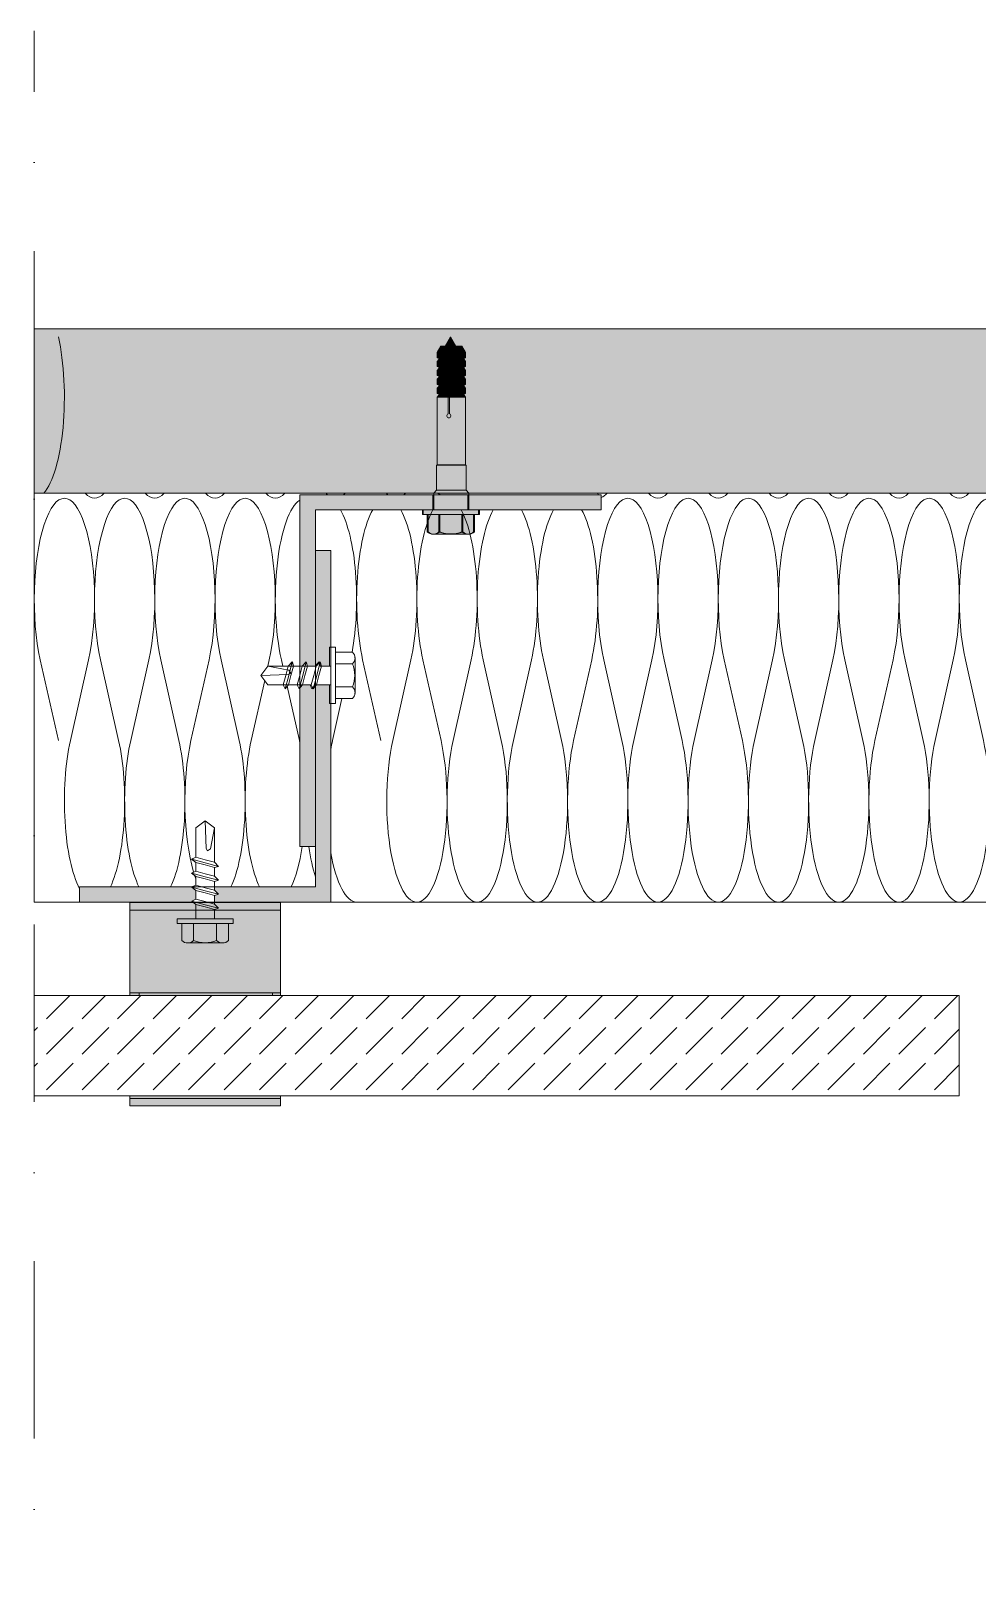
# Model space of a CAD drawing. Extents: x -106823 to -42801, y 48734 to 74234.
# Drawn here: x -95420 to -93536, y 67542 to 70627 of the extents above; entities that cross this region are included whole.
import ezdxf

# ---------------------------------------------------------------- set-up
doc = ezdxf.new("R2010")
doc.units = 0
doc.header["$MEASUREMENT"] = 0
doc.linetypes.add('Dot & Dashed', pattern=[670.277762, 352.777767, -176.388884, 0, -141.111112])
for name, color, linetype, lineweight, true_color in [('2D - Ogólne_Pen_No__2', 7, 'Continuous', 15, 0x7f7f7f), ('2D Drafting - General_Pen_No__102', 7, 'Continuous', 13, 0xcccccc), ('2D Drafting - General_Pen_No__141', 7, 'Continuous', 0, 0xe8e8e8), ('2D Drafting - General_Pen_No__2', 7, 'Continuous', 15, 0x7f7f7f), ('2D Drafting - General_Pen_No__61', 7, 'Continuous', 20, 0x6a6a6a), ('2D Drafting - General_Pen_No__81', 7, 'Continuous', 20, 0x6a6a6a)]:
    doc.layers.add(name, color=color, linetype=linetype, lineweight=lineweight, true_color=true_color)
doc.layers.add('2D Drafting - General_Pen_No__1', color=7, linetype='Continuous', lineweight=13)
doc.layers.add('2D Drafting - General_Pen_No__121', color=255, linetype='Continuous', lineweight=0)

# ---------------------------------------------------------------- blocks, each defined once
blk = doc.blocks.new('*X34')
at = {"layer": '2D Drafting - General_Pen_No__61', "linetype": 'Continuous'}
for p, q in [((-94759.2, 69374.7), (-94723.2, 69213.9)), ((-94663.2, 69374.7), (-94699.2, 69213.9)), ((-94639.2, 69374.7), (-94603.2, 69213.9)), ((-94543.2, 69374.7), (-94579.2, 69213.9)), ((-94519.2, 69374.7), (-94483.2, 69213.9)), ((-94423.2, 69374.7), (-94459.2, 69213.9)), ((-94399.2, 69374.7), (-94363.2, 69213.9)), ((-94303.2, 69374.7), (-94339.2, 69213.9)), ((-94279.2, 69374.7), (-94243.2, 69213.9)), ((-94183.2, 69374.7), (-94219.2, 69213.9)), ((-94159.2, 69374.7), (-94123.2, 69213.9)), ((-94063.2, 69374.7), (-94099.2, 69213.9)), ((-94039.2, 69374.7), (-94003.2, 69213.9)), ((-93943.2, 69374.7), (-93979.2, 69213.9)), ((-93919.2, 69374.7), (-93883.2, 69213.9)), ((-93823.2, 69374.7), (-93859.2, 69213.9)), ((-93799.2, 69374.7), (-93763.2, 69213.9)), ((-93703.2, 69374.7), (-93739.2, 69213.9)), ((-93679.2, 69374.7), (-93643.2, 69213.9)), ((-93583.2, 69374.7), (-93619.2, 69213.9)), ((-93559.2, 69374.7), (-93523.2, 69213.9)), ((-93463.2, 69374.7), (-93499.2, 69213.9)), ((-93439.2, 69374.7), (-93403.2, 69213.9)), ((-93343.2, 69374.7), (-93379.2, 69213.9)), ((-93319.2, 69374.7), (-93283.2, 69213.9)), ((-93223.2, 69374.7), (-93259.2, 69213.9)), ((-93199.2, 69374.7), (-93163.2, 69213.9)), ((-93103.2, 69374.7), (-93139.2, 69213.9)), ((-93079.2, 69374.7), (-93043.2, 69213.9)), ((-92983.2, 69374.7), (-93019.2, 69213.9)), ((-92959.2, 69374.7), (-92923.2, 69213.9)), ((-92863.2, 69374.7), (-92899.2, 69213.9)), ((-92839.2, 69374.7), (-92803.2, 69213.9)), ((-92743.2, 69374.7), (-92779.2, 69213.9)), ((-92719.2, 69374.7), (-92683.2, 69213.9)), ((-92623.2, 69374.7), (-92659.2, 69213.9)), ((-92599.2, 69374.7), (-92563.2, 69213.9)), ((-92503.2, 69374.7), (-92539.2, 69213.9)), ((-92479.2, 69374.7), (-92443.2, 69213.9)), ((-92383.2, 69374.7), (-92419.2, 69213.9)), ((-92359.2, 69374.7), (-92323.2, 69213.9)), ((-94800.5, 69297.4), (-94819.2, 69213.9)), ((-92282.7, 69287.7), (-92299.2, 69213.9))]:
    blk.add_line(p, q, dxfattribs=at)
for centre, start_param, end_param in [((-94231.2, 69495.3), 4.068888, 8.497483), ((-94291.2, 69897.3), 3.257061, 3.462663), ((-94171.2, 69897.3), 2.820522, 3.141593), ((-94111.2, 69495.3), 4.068888, 8.497483), ((-94171.2, 69897.3), 3.141593, 3.462663), ((-94051.2, 69897.3), 2.820522, 3.141593), ((-93991.2, 69495.3), 4.068888, 8.497483), ((-94051.2, 69897.3), 3.141593, 3.462663), ((-93931.2, 69897.3), 2.820522, 3.141593), ((-93871.2, 69495.3), 4.068888, 8.497483), ((-93931.2, 69897.3), 3.141593, 3.462663), ((-93811.2, 69897.3), 2.820522, 3.141593), ((-93751.2, 69495.3), 4.068888, 8.497483), ((-93811.2, 69897.3), 3.141593, 3.462663), ((-93691.2, 69897.3), 2.820522, 3.141593), ((-93631.2, 69495.3), 4.068888, 8.497483), ((-93691.2, 69897.3), 3.141593, 3.462663), ((-93571.2, 69897.3), 2.820522, 3.141593), ((-93511.2, 69495.3), 4.068888, 8.497483), ((-93571.2, 69897.3), 3.141593, 3.462663), ((-93451.2, 69897.3), 2.820522, 3.141593), ((-93391.2, 69495.3), 4.068888, 8.497483), ((-93451.2, 69897.3), 3.141593, 3.462663), ((-93331.2, 69897.3), 2.820522, 3.141593), ((-93271.2, 69495.3), 4.068888, 8.497483), ((-93331.2, 69897.3), 3.141593, 3.462663), ((-93211.2, 69897.3), 2.820522, 3.141593), ((-93151.2, 69495.3), 4.068888, 8.497483), ((-93211.2, 69897.3), 3.141593, 3.462663), ((-93091.2, 69897.3), 2.820522, 3.141593), ((-93031.2, 69495.3), 4.068888, 8.497483), ((-93091.2, 69897.3), 3.141593, 3.462663), ((-92971.2, 69897.3), 2.820522, 3.141593), ((-92911.2, 69495.3), 4.068888, 8.497483), ((-92971.2, 69897.3), 3.141593, 3.462663), ((-92851.2, 69897.3), 2.820522, 3.141593), ((-92851.2, 69897.3), 3.141593, 3.462663), ((-94831.2, 69495.3), 4.160174, 5.797528), ((-94711.2, 69495.3), 0.485657, 2.214297), ((-94711.2, 69495.3), 4.068888, 5.797528), ((-94591.2, 69495.3), 0.485657, 2.214297), ((-94591.2, 69495.3), 4.068888, 5.797528), ((-94471.2, 69495.3), 0.485657, 2.214297), ((-94471.2, 69495.3), 4.068888, 5.797528), ((-94351.2, 69495.3), 0.485657, 2.214297), ((-94351.2, 69495.3), 4.068888, 5.797528), ((-92791.2, 69495.3), 0.455257, 2.214297), ((-92791.2, 69495.3), 4.068888, 5.797528), ((-92671.2, 69495.3), 0.485657, 2.214297), ((-92671.2, 69495.3), 4.068888, 5.797528), ((-92551.2, 69495.3), 0.485657, 2.214297), ((-92551.2, 69495.3), 4.068888, 5.797528), ((-92431.2, 69495.3), 0.485657, 2.214297), ((-92431.2, 69495.3), 4.068888, 5.797528), ((-92311.2, 69495.3), 0.485657, 2.214297), ((-92311.2, 69495.3), 5.215995, 5.797528), ((-94771.2, 69093.3), 0.927295, 1.034619), ((-94651.2, 69093.3), 0.927295, 3.141593), ((-94651.2, 69093.3), 3.141593, 5.35589), ((-94531.2, 69093.3), 0.927295, 3.141593), ((-94531.2, 69093.3), 3.141593, 5.35589), ((-94411.2, 69093.3), 0.927295, 3.141593), ((-94411.2, 69093.3), 3.141593, 5.35589), ((-94291.2, 69093.3), 0.927295, 3.141593), ((-94291.2, 69093.3), 3.141593, 5.35589), ((-94171.2, 69093.3), 0.927295, 3.141593), ((-94171.2, 69093.3), 3.141593, 5.35589), ((-94051.2, 69093.3), 0.927295, 3.141593), ((-94051.2, 69093.3), 3.141593, 5.35589), ((-93931.2, 69093.3), 0.927295, 3.141593), ((-93931.2, 69093.3), 3.141593, 5.35589), ((-93811.2, 69093.3), 0.927295, 3.141593), ((-93811.2, 69093.3), 3.141593, 5.35589), ((-93691.2, 69093.3), 0.927295, 3.141593), ((-93691.2, 69093.3), 3.141593, 5.35589), ((-93571.2, 69093.3), 0.927295, 3.141593), ((-93571.2, 69093.3), 3.141593, 5.35589), ((-93451.2, 69093.3), 0.927295, 3.141593), ((-93451.2, 69093.3), 3.141593, 5.35589), ((-93331.2, 69093.3), 0.927295, 3.141593), ((-93331.2, 69093.3), 3.141593, 5.35589), ((-93211.2, 69093.3), 0.927295, 3.141593), ((-93211.2, 69093.3), 3.141593, 5.35589), ((-93091.2, 69093.3), 0.927295, 3.141593), ((-93091.2, 69093.3), 3.141593, 5.35589), ((-92971.2, 69093.3), 0.927295, 3.141593), ((-92971.2, 69093.3), 3.141593, 5.35589), ((-92851.2, 69093.3), 0.927295, 3.141593), ((-92851.2, 69093.3), 3.141593, 5.35589), ((-92731.2, 69093.3), 0.927295, 3.141593), ((-92731.2, 69093.3), 3.141593, 5.35589), ((-92611.2, 69093.3), 0.927295, 3.141593), ((-92611.2, 69093.3), 3.141593, 5.35589), ((-92491.2, 69093.3), 0.927295, 3.141593), ((-92491.2, 69093.3), 3.141593, 5.35589), ((-92371.2, 69093.3), 0.927295, 3.141593), ((-92371.2, 69093.3), 3.141593, 5.35589), ((-92251.2, 69093.3), 0.927295, 2.648145), ((-94771.2, 69093.3), 2.106973, 3.141593)]:
    blk.add_ellipse(centre, major_axis=(0, 201), ratio=0.298507, start_param=start_param, end_param=end_param, dxfattribs=at)
blk = doc.blocks.new('Fill_17')
at = {"layer": '2D Drafting - General_Pen_No__2', "linetype": 'Continuous'}
for p, q in [((-93560.3, 69706.6), (-94290.8, 69706.6)), ((-94290.8, 69706.6), (-94290.1, 69703.1)), ((-94290.1, 69703.1), (-94284.3, 69703.1)), ((-94284.3, 69703.1), (-94284.3, 69673.1)), ((-92811.7, 69706.6), (-93561.2, 69706.6)), ((-93561.2, 69706.6), (-93560.3, 69706.6)), ((-92818.2, 69673.1), (-92811.7, 69706.6)), ((-94852.8, 69673.1), (-94852.8, 69592.3)), ((-94721, 69673.1), (-94852.8, 69673.1)), ((-94601.9, 69673.1), (-94721, 69673.1)), ((-94566.8, 69673.1), (-94601.9, 69673.1)), ((-94456.4, 69673.1), (-94566.8, 69673.1)), ((-94284.3, 69673.1), (-94456.4, 69673.1)), ((-92623.4, 69673.1), (-92818.2, 69673.1)), ((-92574.1, 69673.1), (-92623.4, 69673.1)), ((-92462.2, 69673.1), (-92574.1, 69673.1)), ((-92396.2, 69673.1), (-92462.2, 69673.1)), ((-92249.7, 69673.1), (-92396.2, 69673.1)), ((-92249.7, 69592.3), (-92249.7, 69673.1)), ((-94852.8, 69592.3), (-94822.8, 69592.3)), ((-94822.8, 69592.3), (-94822.8, 69399.6)), ((-92279.7, 69399.6), (-92279.7, 69592.3)), ((-92279.7, 69592.3), (-92249.7, 69592.3)), ((-94822.8, 69399.6), (-94813.5, 69399.6)), ((-94813.5, 69399.6), (-94813.5, 69389.9)), ((-92286.8, 69389.9), (-92286.8, 69399.6)), ((-92286.8, 69399.6), (-92279.7, 69399.6)), ((-94813.5, 69389.9), (-94779.3, 69389.9)), ((-94774.4, 69378.2), (-94774.4, 69309.1)), ((-92321, 69297.4), (-92321, 69389.9)), ((-92321, 69389.9), (-92286.8, 69389.9)), ((-94813.5, 69287.7), (-94822.8, 69287.7)), ((-94822.8, 69287.7), (-94822.8, 68892.3)), ((-94779.3, 69297.4), (-94813.5, 69297.4)), ((-94813.5, 69297.4), (-94813.5, 69287.7)), ((-92286.8, 69297.4), (-92321, 69297.4)), ((-92286.8, 69287.7), (-92286.8, 69297.4)), ((-92279.7, 69287.7), (-92286.8, 69287.7)), ((-92279.7, 68892.3), (-92279.7, 69287.7)), ((-94822.8, 68892.3), (-93561.2, 68892.3)), ((-93561.2, 68892.3), (-92279.7, 68892.3))]:
    blk.add_line(p, q, dxfattribs=at)
for centre, start, end in [((-94790.8, 69378.2), 0, 45.522), ((-94790.8, 69309.1), 314.478, 0)]:
    blk.add_arc(centre, 16.3, start, end, dxfattribs=at)
at = {"layer": '2D Drafting - General_Pen_No__61', "linetype": 'Continuous'}
blk.add_blockref('*X34', (0, 0), dxfattribs=at)
blk = doc.blocks.new('*X36')
at = {"layer": '2D Drafting - General_Pen_No__61', "linetype": 'Continuous'}
for p, q in [((-95401.1, 69374.7), (-95365.1, 69213.9)), ((-95305.1, 69374.7), (-95341.1, 69213.9)), ((-95281.1, 69374.7), (-95245.1, 69213.9)), ((-95185.1, 69374.7), (-95221.1, 69213.9)), ((-95161.1, 69374.7), (-95125.1, 69213.9)), ((-95065.1, 69374.7), (-95101.1, 69213.9)), ((-95041.1, 69374.7), (-95005.1, 69213.9)), ((-94945.1, 69374.7), (-94947.8, 69362.3)), ((-94921.1, 69374.7), (-94918.3, 69362.3)), ((-94954.3, 69333.3), (-94981.1, 69213.9)), ((-94909.3, 69322.2), (-94885.1, 69213.9))]:
    blk.add_line(p, q, dxfattribs=at)
for centre, start_param, end_param in [((-95413.1, 69897.3), 0.321071, 2.214297), ((-95353.1, 69495.3), 0.927295, 5.35589), ((-95293.1, 69897.3), 5.962115, 6.283185), ((-95233.1, 69495.3), 0.927295, 5.35589), ((-95293.1, 69897.3), 0, 0.321071), ((-95173.1, 69897.3), 5.962115, 6.283185), ((-95113.1, 69495.3), 0.927295, 5.35589), ((-95173.1, 69897.3), 0, 0.321071), ((-95053.1, 69897.3), 5.962115, 6.283185), ((-94993.1, 69495.3), 0.927295, 5.35589), ((-95053.1, 69897.3), 0, 0.321071), ((-94933.1, 69897.3), 5.962115, 6.283185), ((-94933.1, 69897.3), 0, 0.321071), ((-94813.1, 69897.3), 5.962115, 6.023139), ((-94813.1, 69897.3), 0.260046, 0.321071), ((-94693.1, 69897.3), 5.962115, 6.023139), ((-94693.1, 69897.3), 0.260046, 0.321071), ((-94873.1, 69495.3), 3.330638, 5.35589), ((-95293.1, 69093.3), 4.068888, 5.764045), ((-95293.1, 69093.3), 0.553393, 2.214297), ((-95173.1, 69093.3), 4.068888, 5.729793), ((-95173.1, 69093.3), 0.553393, 2.214297), ((-95053.1, 69093.3), 4.068888, 5.493153), ((-95053.1, 69093.3), 0.553393, 2.214297), ((-94933.1, 69093.3), 4.068888, 5.729793), ((-94933.1, 69093.3), 2.193886, 2.214297), ((-94933.1, 69093.3), 0.553393, 1.104937), ((-94813.1, 69093.3), 5.178248, 5.558633), ((-95053.1, 69093.3), 5.541483, 5.588519)]:
    blk.add_ellipse(centre, major_axis=(0, -201), ratio=0.298507, start_param=start_param, end_param=end_param, dxfattribs=at)
blk = doc.blocks.new('Fill_18')
at = {"layer": '2D Drafting - General_Pen_No__2', "linetype": 'Continuous'}
for p, q in [((-95413.1, 69706.6), (-95413.1, 68892.3)), ((-94609.2, 69706.6), (-95413.1, 69706.6)), ((-94884.3, 69692.3), (-94884.3, 69703.1)), ((-94884.3, 69703.1), (-94604.8, 69703.1)), ((-94604.8, 69703.1), (-94609.2, 69706.6)), ((-94884.3, 69362.3), (-94884.3, 69692.3)), ((-94907.4, 69362.3), (-94899.2, 69370.5)), ((-94899.2, 69370.5), (-94897, 69362.3)), ((-94962.1, 69343.7), (-94948.1, 69362.3)), ((-94948.1, 69325), (-94962.1, 69343.7)), ((-94948.1, 69362.3), (-94907.4, 69362.3)), ((-94897, 69362.3), (-94884.3, 69362.3)), ((-94917.4, 69325), (-94948.1, 69325)), ((-94913.6, 69316.8), (-94917.4, 69325)), ((-94907, 69325), (-94913.6, 69316.8)), ((-94889.6, 69325), (-94907, 69325)), ((-94885.8, 69316.8), (-94889.6, 69325)), ((-94884.3, 69318.6), (-94885.8, 69316.8)), ((-94884.3, 69003), (-94884.3, 69318.6)), ((-95091.5, 69040.2), (-95072.8, 69054.1)), ((-95091.5, 68981.6), (-95091.5, 69040.2)), ((-95072.8, 69054.1), (-95054.2, 69040.2)), ((-95054.2, 69040.2), (-95054.2, 68971.6)), ((-94852.8, 69003), (-94884.3, 69003)), ((-94852.8, 68922.3), (-94852.8, 69003)), ((-95099.7, 68977.8), (-95091.5, 68981.6)), ((-95091.5, 68971.2), (-95099.7, 68977.8)), ((-95091.5, 68953.8), (-95091.5, 68971.2)), ((-95054.2, 68971.6), (-95046, 68963.4)), ((-95046, 68963.4), (-95054.2, 68961.2)), ((-95099.7, 68950), (-95091.5, 68953.8)), ((-95091.5, 68943.4), (-95099.7, 68950)), ((-95091.5, 68926), (-95091.5, 68943.4)), ((-95054.2, 68961.2), (-95054.2, 68943.8)), ((-95054.2, 68943.8), (-95046, 68935.6)), ((-95046, 68935.6), (-95054.2, 68933.4)), ((-95054.2, 68933.4), (-95054.2, 68922.3)), ((-95322.8, 68892.3), (-95322.8, 68922.3)), ((-95322.8, 68922.3), (-95099.3, 68922.3)), ((-95099.3, 68922.3), (-95091.5, 68926)), ((-95054.2, 68922.3), (-94852.8, 68922.3)), ((-95413.1, 68892.3), (-95322.8, 68892.3))]:
    blk.add_line(p, q, dxfattribs=at)
at = {"layer": '2D Drafting - General_Pen_No__61', "linetype": 'Continuous'}
blk.add_blockref('*X36', (0, 0), dxfattribs=at)
blk = doc.blocks.new('*X38')
at = {"layer": '2D Drafting - General_Pen_No__61', "linetype": 'Continuous'}
for q in [(-95195, 68892.3), (-95190.1, 68891.5)]:
    blk.add_line((-95193.6, 68892), q, dxfattribs=at)
blk = doc.blocks.new('Fill_19')
at = {"layer": '2D Drafting - General_Pen_No__1', "linetype": 'Continuous'}
for p, q in [((-95222.8, 68892.3), (-95222.8, 68891.5)), ((-95097.2, 68892.3), (-95222.8, 68892.3)), ((-95222.8, 68891.5), (-95096.2, 68891.5)), ((-95096.2, 68891.5), (-95097.2, 68892.3))]:
    blk.add_line(p, q, dxfattribs=at)
at = {"layer": '2D Drafting - General_Pen_No__61', "linetype": 'Continuous'}
blk.add_blockref('*X38', (0, 0), dxfattribs=at)

msp = doc.modelspace()

# ---------------------------------------------------------------- hatches: boundary and pattern name
at = {"layer": '2D Drafting - General_Pen_No__102', "linetype": 'Continuous'}
for points in [[(-94922.83, 68876.49), (-95222.83, 68876.49), (-95222.83, 68891.49), (-94922.83, 68891.49)], [(-95222.83, 68711.49), (-95222.83, 68876.49), (-94922.83, 68876.49), (-94922.83, 68711.49)], [(-94922.83, 68711.49), (-94922.83, 68706.58), (-95222.83, 68706.58), (-95222.83, 68711.49)], [(-95222.83, 68501.49), (-95222.83, 68506.58), (-94922.83, 68506.58), (-94922.83, 68501.49)], [(-95222.83, 68486.49), (-95222.83, 68501.49), (-94922.83, 68501.49), (-94922.83, 68486.49)]]:
    msp.add_hatch(color=256, dxfattribs=at).paths.add_polyline_path(points, flags=0)
at = {"layer": '2D Drafting - General_Pen_No__121', "linetype": 'Continuous'}
for points in [[(-94584.33, 70017.66), (-94573.52, 69998.93), (-94595.15, 69998.93)], [(-94587.71, 69998.93), (-94594.86, 69986.55), (-94610.77, 69986.55), (-94603.62, 69998.93)], [(-94594.86, 69976.2), (-94610.77, 69976.2), (-94610.77, 69986.55), (-94594.86, 69986.55)], [(-94584.75, 69998.93), (-94591.9, 69986.55), (-94594.86, 69986.55), (-94587.71, 69998.93)], [(-94594.86, 69976.2), (-94594.86, 69986.55), (-94591.9, 69986.55), (-94591.9, 69976.2)], [(-94561.56, 69998.93), (-94554.41, 69986.55), (-94591.9, 69986.55), (-94584.75, 69998.93)], [(-94554.41, 69976.2), (-94591.9, 69976.2), (-94591.9, 69986.55), (-94554.41, 69986.55)], [(-94607.81, 69976.2), (-94594.86, 69976.2), (-94589.11, 69968.76), (-94610.77, 69968.76), (-94607.81, 69972.5)], [(-94610.77, 69968.76), (-94589.11, 69968.76), (-94589.11, 69958.4), (-94610.77, 69958.4)], [(-94607.81, 69958.4), (-94589.11, 69958.4), (-94594.86, 69950.96), (-94610.77, 69950.96), (-94607.81, 69954.7)], [(-94610.77, 69950.96), (-94594.86, 69950.96), (-94594.86, 69940.61), (-94610.77, 69940.61)], [(-94589.11, 69968.76), (-94594.86, 69976.2), (-94591.9, 69976.2), (-94586.15, 69968.76)], [(-94586.15, 69958.4), (-94591.9, 69950.96), (-94594.86, 69950.96), (-94589.11, 69958.4)], [(-94591.9, 69950.96), (-94591.9, 69940.61), (-94594.86, 69940.61), (-94594.86, 69950.96)], [(-94557.37, 69976.2), (-94557.37, 69972.5), (-94554.41, 69968.76), (-94586.15, 69968.76), (-94591.9, 69976.2)], [(-94557.37, 69958.4), (-94557.37, 69954.7), (-94554.41, 69950.96), (-94591.9, 69950.96), (-94586.15, 69958.4)], [(-94554.41, 69950.96), (-94554.41, 69940.61), (-94591.9, 69940.61), (-94591.9, 69950.96)], [(-94589.11, 69958.4), (-94589.11, 69968.76), (-94586.15, 69968.76), (-94586.15, 69958.4)], [(-94554.41, 69968.76), (-94554.41, 69958.4), (-94586.15, 69958.4), (-94586.15, 69968.76)], [(-94589.11, 69933.16), (-94610.77, 69933.16), (-94607.81, 69936.91), (-94607.81, 69940.61), (-94594.86, 69940.61)], [(-94610.77, 69933.16), (-94589.11, 69933.16), (-94589.11, 69922.81), (-94610.77, 69922.81)], [(-94607.81, 69922.81), (-94589.11, 69922.81), (-94594.86, 69915.37), (-94610.77, 69915.37), (-94607.81, 69919.11)], [(-94591.9, 69940.61), (-94586.15, 69933.16), (-94589.11, 69933.16), (-94594.86, 69940.61)], [(-94586.15, 69922.81), (-94591.9, 69915.37), (-94594.86, 69915.37), (-94589.11, 69922.81)], [(-94557.37, 69940.61), (-94557.37, 69936.91), (-94554.41, 69933.16), (-94586.15, 69933.16), (-94591.9, 69940.61)], [(-94557.37, 69922.81), (-94557.37, 69919.11), (-94554.41, 69915.37), (-94591.9, 69915.37), (-94586.15, 69922.81)], [(-94589.11, 69922.81), (-94589.11, 69933.16), (-94586.15, 69933.16), (-94586.15, 69922.81)], [(-94554.41, 69922.81), (-94586.15, 69922.81), (-94586.15, 69933.16), (-94554.41, 69933.16)], [(-94610.77, 69915.37), (-94594.86, 69915.37), (-94594.86, 69905.01), (-94610.77, 69905.01)], [(-94607.81, 69905.01), (-94594.86, 69905.01), (-94589.11, 69897.57), (-94610.77, 69897.57), (-94607.81, 69901.31)], [(-94554.41, 69763.15), (-94610.77, 69763.15), (-94610.77, 69897.57), (-94589.11, 69897.57), (-94589.11, 69864.26, 5.4750432), (-94586.15, 69864.26), (-94586.15, 69897.57), (-94554.41, 69897.57)], [(-94594.86, 69905.01), (-94594.86, 69915.37), (-94591.9, 69915.37), (-94591.9, 69905.01)], [(-94589.11, 69897.57), (-94594.86, 69905.01), (-94591.9, 69905.01), (-94586.15, 69897.57)], [(-94554.41, 69905.01), (-94591.9, 69905.01), (-94591.9, 69915.37), (-94554.41, 69915.37)], [(-94557.37, 69905.01), (-94557.37, 69901.31), (-94554.41, 69897.57), (-94586.15, 69897.57), (-94591.9, 69905.01)], [(-94586.15, 69897.57), (-94586.15, 69864.26, -5.4750432), (-94589.11, 69864.26), (-94589.11, 69897.57)], [(-94553.17, 69761.91), (-94612.01, 69761.91), (-94610.77, 69763.15), (-94554.41, 69763.15)], [(-94553.17, 69712.16), (-94612.01, 69712.16), (-94612.01, 69761.91), (-94553.17, 69761.91)], [(-94547.85, 69706.58), (-94617.42, 69706.58), (-94617.42, 69706.75), (-94612.01, 69712.16), (-94553.26, 69712.16), (-94547.85, 69706.75)], [(-94547.75, 69673.06), (-94584.43, 69673.06), (-94617.42, 69673.06), (-94617.42, 69703.06), (-94581.5, 69703.06), (-94547.75, 69703.06)], [(-94547.75, 69703.06), (-94547.75, 69673.06), (-94584.43, 69673.06), (-94617.42, 69673.06), (-94617.42, 69703.06), (-94580.55, 69703.06)], [(-94547.85, 69703.06), (-94580.55, 69703.06), (-94604.91, 69703.06), (-94609.28, 69706.58), (-94547.85, 69706.58)], [(-94584.43, 69673.06), (-94528.51, 69673.06), (-94528.51, 69663.74), (-94584.43, 69663.74), (-94640.35, 69663.74), (-94640.35, 69673.06)], [(-94607.34, 69663.74), (-94607.34, 69629.57, -0.4195601), (-94630.64, 69629.57), (-94630.64, 69663.74)], [(-94561.52, 69663.74), (-94561.52, 69629.57, -0.092424), (-94584.43, 69625.3, -0.092424), (-94607.34, 69629.57), (-94607.34, 69663.74), (-94584.43, 69663.74)], [(-94538.22, 69663.74), (-94538.22, 69629.57, -0.4195601), (-94561.52, 69629.57), (-94561.52, 69663.74)], [(-94584.43, 69625.3, 0.092424), (-94561.52, 69629.57, 0.201281), (-94549.87, 69624.68), (-94618.99, 69624.68, 0.201281), (-94607.34, 69629.57, 0.092424)]]:
    msp.add_hatch(color=256, dxfattribs=at).paths.add_polyline_path(points, flags=0)
at = {"layer": '2D Drafting - General_Pen_No__141', "linetype": 'Continuous'}
for points in [[(-94852.83, 69673.06), (-94638.51, 69673.06), (-94619.27, 69673.06), (-94619.27, 69703.06), (-94884.33, 69703.06), (-94884.33, 69692.3), (-94884.33, 69362.29), (-94879.6, 69362.29), (-94871.4, 69370.49), (-94869.2, 69362.29), (-94852.83, 69362.29)], [(-94549.59, 69673.06), (-94284.33, 69673.06), (-94284.33, 69703.06), (-94414.33, 69703.06), (-94549.59, 69703.06)], [(-94822.83, 69592.3), (-94852.83, 69592.3), (-94852.83, 69363.39), (-94845.72, 69370.49), (-94843.52, 69362.29), (-94824.99, 69362.29), (-94824.99, 69399.57), (-94822.83, 69399.57)], [(-94852.83, 68922.3), (-95054.19, 68922.3), (-95054.19, 68915.96), (-95045.99, 68907.76), (-95054.19, 68905.56), (-95054.19, 68892.3), (-94822.83, 68892.3), (-94822.83, 69287.73), (-94824.99, 69287.73), (-94824.99, 69325.01), (-94852.83, 69325.01)], [(-94884.33, 69321.3), (-94884.33, 69003.02), (-94852.83, 69003.02), (-94852.83, 69325.01), (-94853.51, 69325.01), (-94860.1, 69316.81), (-94863.91, 69325.01), (-94881.35, 69325.01)], [(-95099.32, 68922.3), (-95322.83, 68922.3), (-95322.83, 68892.3), (-95097.18, 68892.3), (-95099.67, 68894.3), (-95091.47, 68898.11), (-95091.47, 68915.55), (-95099.67, 68922.15)]]:
    msp.add_hatch(color=256, dxfattribs=at).paths.add_polyline_path(points, flags=0)
at = {"layer": '2D Drafting - General_Pen_No__81', "linetype": 'Continuous'}
h = msp.add_hatch(dxfattribs=at)
h.set_pattern_fill('Solid___Dashed', color=256, style=0, pattern_type=2)
h.set_pattern_definition([(45, (0, 0), (-70.71068, 70.71068), []), (45, (-35.36, 35.36), (-70.71068, 70.71068), [75, -25])])
h.paths.add_polyline_path([(-95413.06, 70033.7), (-95413.06, 69706.58), (-80798.57, 69706.58), (-80743.27, 69706.58), (-80705.99, 69706.58), (-80635.65, 69706.58), (-80523.64, 69706.58), (-80480.82, 69706.58), (-80207.94, 69706.58), (-78373.34, 69706.58), (-78373.34, 70033.7)], flags=0)
h = msp.add_hatch(dxfattribs=at)
h.set_pattern_fill('Beton', color=256, style=0, pattern_type=2)
h.set_pattern_definition([(45, (0, 0), (-70.71068, 70.71068), [75, -25]), (45, (7e-15, 70.71), (-70.71068, 70.71068), [75, -25])])
h.paths.add_polyline_path([(-93571.25, 68506.58), (-93571.25, 68706.58), (-95413.06, 68706.58), (-95413.06, 68506.58)], flags=0)
msp.add_hatch(color=256, dxfattribs=at).paths.add_polyline_path([(-94938.83, 68706.58), (-94938.83, 68711.49), (-95204.06, 68711.49), (-95204.06, 68706.58)], flags=0)
msp.add_hatch(color=256, dxfattribs=at).paths.add_polyline_path([(-94938.83, 68706.58), (-94938.83, 68711.49), (-95204.06, 68711.49), (-95204.06, 68706.58)], flags=0)

# ---------------------------------------------------------------- linework, layer by layer
at = {"layer": '2D - Ogólne_Pen_No__2', "linetype": 'Continuous'}
for p, q in [((-94595.15, 69998.93), (-94584.33, 70017.66)), ((-94573.52, 69998.93), (-94584.33, 70017.66)), ((-94603.62, 69998.93), (-94610.77, 69986.55)), ((-94610.77, 69986.55), (-94610.77, 69976.2)), ((-94610.77, 69986.55), (-94554.41, 69986.55)), ((-94603.62, 69998.93), (-94561.56, 69998.93)), ((-94587.71, 69998.93), (-94594.86, 69986.55)), ((-94594.86, 69986.55), (-94594.86, 69976.2)), ((-94584.75, 69998.93), (-94591.9, 69986.55)), ((-94591.9, 69986.55), (-94591.9, 69976.2)), ((-94561.56, 69998.93), (-94554.41, 69986.55)), ((-94554.41, 69986.55), (-94554.41, 69976.2)), ((-94610.77, 69976.2), (-94554.41, 69976.2)), ((-94607.81, 69972.5), (-94610.77, 69968.76)), ((-94610.77, 69968.76), (-94610.77, 69958.4)), ((-94610.77, 69968.76), (-94554.41, 69968.76)), ((-94610.77, 69958.4), (-94607.81, 69958.4)), ((-94610.77, 69958.4), (-94554.41, 69958.4)), ((-94607.81, 69954.7), (-94610.77, 69950.96)), ((-94610.77, 69950.96), (-94610.77, 69940.61)), ((-94610.77, 69950.96), (-94554.41, 69950.96)), ((-94607.81, 69976.2), (-94607.81, 69972.5)), ((-94607.81, 69958.4), (-94607.81, 69954.7)), ((-94594.86, 69976.2), (-94589.11, 69968.76)), ((-94589.11, 69958.4), (-94594.86, 69950.96)), ((-94594.86, 69950.96), (-94594.86, 69940.61)), ((-94591.9, 69976.2), (-94586.15, 69968.76)), ((-94586.15, 69958.4), (-94591.9, 69950.96)), ((-94591.9, 69950.96), (-94591.9, 69940.61)), ((-94589.11, 69968.76), (-94589.11, 69958.4)), ((-94586.15, 69968.76), (-94586.15, 69958.4)), ((-94557.37, 69976.2), (-94557.37, 69972.5)), ((-94557.37, 69972.5), (-94554.41, 69968.76)), ((-94557.37, 69958.4), (-94557.37, 69954.7)), ((-94554.41, 69958.4), (-94557.37, 69958.4)), ((-94557.37, 69954.7), (-94554.41, 69950.96)), ((-94554.41, 69968.76), (-94554.41, 69958.4)), ((-94554.41, 69950.96), (-94554.41, 69940.61)), ((-94610.77, 69940.61), (-94607.81, 69940.61)), ((-94610.77, 69940.61), (-94554.41, 69940.61)), ((-94607.81, 69936.91), (-94610.77, 69933.16)), ((-94610.77, 69933.16), (-94610.77, 69922.81)), ((-94610.77, 69933.16), (-94554.41, 69933.16)), ((-94610.77, 69922.81), (-94607.81, 69922.81)), ((-94610.77, 69922.81), (-94554.41, 69922.81)), ((-94607.81, 69919.11), (-94610.77, 69915.37)), ((-94607.81, 69940.61), (-94607.81, 69936.91)), ((-94607.81, 69922.81), (-94607.81, 69919.11)), ((-94594.86, 69940.61), (-94589.11, 69933.16)), ((-94589.11, 69922.81), (-94594.86, 69915.37)), ((-94591.9, 69940.61), (-94586.15, 69933.16)), ((-94586.15, 69922.81), (-94591.9, 69915.37)), ((-94589.11, 69933.16), (-94589.11, 69922.81)), ((-94586.15, 69933.16), (-94586.15, 69922.81)), ((-94557.37, 69940.61), (-94557.37, 69936.91)), ((-94554.41, 69940.61), (-94557.37, 69940.61)), ((-94557.37, 69936.91), (-94554.41, 69933.16)), ((-94557.37, 69922.81), (-94557.37, 69919.11)), ((-94554.41, 69922.81), (-94557.37, 69922.81)), ((-94557.37, 69919.11), (-94554.41, 69915.37)), ((-94554.41, 69933.16), (-94554.41, 69922.81)), ((-94610.77, 69915.37), (-94610.77, 69905.01)), ((-94610.77, 69915.37), (-94554.41, 69915.37)), ((-94610.77, 69905.01), (-94607.81, 69905.01)), ((-94610.77, 69905.01), (-94554.41, 69905.01)), ((-94607.81, 69901.31), (-94610.77, 69897.57)), ((-94610.77, 69897.57), (-94610.77, 69763.15)), ((-94610.77, 69897.57), (-94554.41, 69897.57)), ((-94607.81, 69905.01), (-94607.81, 69901.31)), ((-94594.86, 69915.37), (-94594.86, 69905.01)), ((-94594.86, 69905.01), (-94589.11, 69897.57)), ((-94591.9, 69915.37), (-94591.9, 69905.01)), ((-94591.9, 69905.01), (-94586.15, 69897.57)), ((-94589.11, 69897.57), (-94589.11, 69864.26)), ((-94586.15, 69897.57), (-94586.15, 69864.26)), ((-94557.37, 69905.01), (-94557.37, 69901.31)), ((-94554.41, 69905.01), (-94557.37, 69905.01)), ((-94557.37, 69901.31), (-94554.41, 69897.57)), ((-94554.41, 69915.37), (-94554.41, 69905.01)), ((-94554.41, 69897.57), (-94554.41, 69763.15)), ((-94610.77, 69763.15), (-94612.01, 69761.91)), ((-94612.01, 69761.91), (-94612.01, 69712.16)), ((-94612.01, 69761.91), (-94553.17, 69761.91)), ((-94554.41, 69763.15), (-94610.77, 69763.15)), ((-94554.41, 69763.15), (-94553.17, 69761.91)), ((-94553.17, 69761.91), (-94553.17, 69712.16)), ((-94612.01, 69712.16), (-94617.42, 69706.75)), ((-94617.42, 69706.75), (-94617.42, 69703.06)), ((-94617.42, 69703.06), (-94580.55, 69703.06)), ((-94612.01, 69712.16), (-94553.17, 69712.16)), ((-94547.75, 69703.06), (-94581.5, 69703.06)), ((-94553.17, 69712.16), (-94547.75, 69706.75)), ((-94547.75, 69706.75), (-94547.75, 69703.06))]:
    msp.add_line(p, q, dxfattribs=at)
msp.add_arc((-94587.63, 69860.35), 4.18, 110.70161, 69.29839, dxfattribs=at)
at = {"layer": '2D Drafting - General_Pen_No__2', "linetype": 'Dot & Dashed'}
msp.add_line((-95413.06, 53746.38), (-95413.06, 70626.66), dxfattribs=at)
at = {"layer": '2D Drafting - General_Pen_No__2', "linetype": 'Continuous'}
for p, q in [((-81528.09, 70033.7), (-95413.06, 70033.7)), ((-93561.25, 70033.7), (-95413.06, 70033.7)), ((-95413.06, 69706.58), (-78373.34, 69706.58)), ((-93542.24, 69706.58), (-95413.06, 69706.58)), ((-94414.33, 69703.06), (-94884.33, 69703.06)), ((-94884.33, 69703.06), (-94884.33, 69692.3)), ((-94884.33, 69703.06), (-94284.33, 69703.06)), ((-94619.27, 69673.06), (-94619.27, 69703.06)), ((-94549.59, 69673.06), (-94549.59, 69703.06)), ((-94284.33, 69673.06), (-94284.33, 69703.06)), ((-94884.33, 69003.02), (-94884.33, 69692.3)), ((-94284.33, 69673.06), (-94852.83, 69673.06)), ((-94852.83, 69003.02), (-94852.83, 69673.06)), ((-94638.51, 69663.74), (-94638.51, 69673.06)), ((-94638.51, 69673.06), (-94582.59, 69673.06)), ((-94526.67, 69673.06), (-94582.59, 69673.06)), ((-94526.67, 69663.74), (-94526.67, 69673.06)), ((-94582.59, 69663.74), (-94638.51, 69663.74)), ((-94628.8, 69629.57), (-94628.8, 69663.74)), ((-94605.5, 69629.57), (-94605.5, 69663.74)), ((-94582.59, 69663.74), (-94526.67, 69663.74)), ((-94559.68, 69629.57), (-94559.68, 69663.74)), ((-94536.38, 69629.57), (-94536.38, 69663.74)), ((-94617.15, 69624.68), (-94548.03, 69624.68)), ((-94822.83, 69592.3), (-94852.83, 69592.3)), ((-94852.83, 68922.3), (-94852.83, 69592.3)), ((-94822.83, 68892.3), (-94822.83, 69592.3)), ((-94813.51, 69399.57), (-94822.83, 69399.57)), ((-94822.83, 69399.57), (-94822.83, 69343.65)), ((-94813.51, 69343.65), (-94813.51, 69399.57)), ((-94899.24, 69370.49), (-94907.44, 69362.29)), ((-94899.24, 69370.49), (-94906.43, 69343.65)), ((-94897.04, 69362.29), (-94899.24, 69370.49)), ((-94871.4, 69370.49), (-94879.6, 69362.29)), ((-94871.4, 69370.49), (-94879.6, 69362.29)), ((-94871.4, 69370.49), (-94878.59, 69343.65)), ((-94871.4, 69370.49), (-94878.59, 69343.65)), ((-94869.2, 69362.29), (-94871.4, 69370.49)), ((-94869.2, 69362.29), (-94871.4, 69370.49)), ((-94843.56, 69370.49), (-94851.76, 69362.29)), ((-94843.56, 69370.49), (-94850.75, 69343.65)), ((-94841.36, 69362.29), (-94843.56, 69370.49)), ((-94779.33, 69389.86), (-94813.51, 69389.86)), ((-94779.33, 69366.56), (-94813.51, 69366.56)), ((-94774.45, 69378.21), (-94774.45, 69309.09)), ((-94948.1, 69362.29), (-94962.08, 69343.65)), ((-94907.13, 69345.39), (-94962.08, 69343.65)), ((-94948.1, 69325.01), (-94962.08, 69343.65)), ((-94948.1, 69362.29), (-94906.05, 69354.29)), ((-94879.6, 69362.29), (-94948.1, 69362.29)), ((-94917.43, 69325.01), (-94912.43, 69343.65)), ((-94913.62, 69316.81), (-94906.43, 69343.65)), ((-94907.44, 69362.29), (-94912.43, 69343.65)), ((-94907.44, 69362.29), (-94869.2, 69362.29)), ((-94902.28, 69348.08), (-94907.13, 69345.39)), ((-94907.03, 69325.01), (-94902.04, 69343.65)), ((-94906.05, 69354.29), (-94902.28, 69348.08)), ((-94897.04, 69362.29), (-94902.04, 69343.65)), ((-94879.6, 69362.29), (-94897.04, 69362.29)), ((-94889.59, 69325.01), (-94884.59, 69343.65)), ((-94889.59, 69325.01), (-94884.59, 69343.65)), ((-94885.78, 69316.81), (-94878.59, 69343.65)), ((-94885.78, 69316.81), (-94878.59, 69343.65)), ((-94879.6, 69362.29), (-94884.59, 69343.65)), ((-94879.6, 69362.29), (-94884.59, 69343.65)), ((-94879.19, 69325.01), (-94874.19, 69343.65)), ((-94879.19, 69325.01), (-94874.19, 69343.65)), ((-94869.2, 69362.29), (-94874.19, 69343.65)), ((-94869.2, 69362.29), (-94874.19, 69343.65)), ((-94851.76, 69362.29), (-94869.2, 69362.29)), ((-94861.74, 69325.01), (-94856.75, 69343.65)), ((-94857.94, 69316.81), (-94850.75, 69343.65)), ((-94851.76, 69362.29), (-94856.75, 69343.65)), ((-94851.35, 69325.01), (-94846.35, 69343.65)), ((-94841.36, 69362.29), (-94846.35, 69343.65)), ((-94822.83, 69362.29), (-94841.36, 69362.29)), ((-94822.83, 69287.73), (-94822.83, 69343.65)), ((-94813.51, 69343.65), (-94813.51, 69287.73)), ((-94889.59, 69325.01), (-94948.1, 69325.01)), ((-94917.43, 69325.01), (-94879.19, 69325.01)), ((-94917.43, 69325.01), (-94913.62, 69316.81)), ((-94913.62, 69316.81), (-94907.03, 69325.01)), ((-94889.59, 69325.01), (-94907.03, 69325.01)), ((-94889.59, 69325.01), (-94885.78, 69316.81)), ((-94889.59, 69325.01), (-94885.78, 69316.81)), ((-94885.78, 69316.81), (-94879.19, 69325.01)), ((-94885.78, 69316.81), (-94879.19, 69325.01)), ((-94861.74, 69325.01), (-94879.19, 69325.01)), ((-94861.74, 69325.01), (-94857.94, 69316.81)), ((-94857.94, 69316.81), (-94851.35, 69325.01)), ((-94822.83, 69325.01), (-94851.35, 69325.01)), ((-94779.33, 69320.74), (-94813.51, 69320.74)), ((-94813.51, 69287.73), (-94822.83, 69287.73)), ((-94779.33, 69297.44), (-94813.51, 69297.44)), ((-95091.47, 69040.15), (-95072.83, 69054.13)), ((-95091.47, 68981.63), (-95091.47, 69040.15)), ((-95054.19, 69040.15), (-95072.83, 69054.13)), ((-95071.09, 68999.18), (-95072.83, 69054.13)), ((-95054.19, 69040.15), (-95062.19, 68998.1)), ((-95054.19, 68971.64), (-95054.19, 69040.15)), ((-95068.4, 68994.33), (-95071.09, 68999.18)), ((-95062.19, 68998.1), (-95068.4, 68994.33)), ((-94852.83, 69003.02), (-94884.33, 69003.02)), ((-94884.33, 69003.02), (-94854.33, 69003.02)), ((-95091.47, 68981.63), (-95099.67, 68977.83)), ((-95099.67, 68977.83), (-95091.47, 68971.24)), ((-95099.67, 68977.83), (-95072.83, 68970.64)), ((-95091.47, 68981.63), (-95072.83, 68976.64)), ((-95091.47, 68971.24), (-95072.83, 68966.24)), ((-95091.47, 68953.79), (-95091.47, 68971.24)), ((-95054.19, 68971.64), (-95072.83, 68976.64)), ((-95045.99, 68963.44), (-95072.83, 68970.64)), ((-95054.19, 68961.25), (-95072.83, 68966.24)), ((-95045.99, 68963.44), (-95054.19, 68971.64)), ((-95054.19, 68961.25), (-95045.99, 68963.44)), ((-95091.47, 68953.79), (-95099.67, 68949.99)), ((-95099.67, 68949.99), (-95091.47, 68943.39)), ((-95099.67, 68949.99), (-95072.83, 68942.79)), ((-95091.47, 68953.79), (-95072.83, 68948.8)), ((-95091.47, 68943.39), (-95072.83, 68938.4)), ((-95091.47, 68925.95), (-95091.47, 68943.39)), ((-95054.19, 68943.8), (-95072.83, 68948.8)), ((-95045.99, 68935.6), (-95072.83, 68942.79)), ((-95054.19, 68933.41), (-95072.83, 68938.4)), ((-95054.19, 68943.8), (-95054.19, 68961.25)), ((-95045.99, 68935.6), (-95054.19, 68943.8)), ((-95054.19, 68933.41), (-95045.99, 68935.6)), ((-95054.19, 68915.96), (-95054.19, 68933.41)), ((-95322.83, 68922.3), (-94852.83, 68922.3)), ((-95322.83, 68922.3), (-95322.83, 68892.3)), ((-95091.47, 68925.95), (-95099.67, 68922.15)), ((-95099.67, 68922.15), (-95091.47, 68915.55)), ((-95099.67, 68922.15), (-95072.83, 68914.95)), ((-95091.47, 68925.95), (-95072.83, 68920.96)), ((-95091.47, 68915.55), (-95072.83, 68910.56)), ((-95091.47, 68898.11), (-95091.47, 68915.55)), ((-95054.19, 68915.96), (-95072.83, 68920.96)), ((-95045.99, 68907.76), (-95072.83, 68914.95)), ((-95054.19, 68905.56), (-95072.83, 68910.56)), ((-95045.99, 68907.76), (-95054.19, 68915.96)), ((-95054.19, 68905.56), (-95045.99, 68907.76)), ((-95054.19, 68888.12), (-95054.19, 68905.56)), ((-95322.83, 68892.3), (-94822.83, 68892.3)), ((-95222.83, 68891.49), (-94922.83, 68891.49)), ((-95222.83, 68876.49), (-95222.83, 68891.49)), ((-95222.83, 68891.49), (-95222.83, 68711.49)), ((-95222.83, 68876.49), (-94922.83, 68876.49)), ((-95091.47, 68898.11), (-95099.67, 68894.3)), ((-95099.67, 68894.3), (-95091.47, 68887.71)), ((-95099.67, 68894.3), (-95072.83, 68887.11)), ((-95091.47, 68898.11), (-95072.83, 68893.12)), ((-95091.47, 68859.19), (-95091.47, 68887.71)), ((-95091.47, 68887.71), (-95072.83, 68882.72)), ((-95054.19, 68888.12), (-95072.83, 68893.12)), ((-95045.99, 68879.92), (-95072.83, 68887.11)), ((-95054.19, 68877.72), (-95072.83, 68882.72)), ((-95045.99, 68879.92), (-95054.19, 68888.12)), ((-95054.19, 68877.72), (-95045.99, 68879.92)), ((-95054.19, 68859.19), (-95054.19, 68877.72)), ((-94922.83, 68891.49), (-94922.83, 68876.49)), ((-94922.83, 68891.49), (-94922.83, 68711.49)), ((-95128.74, 68849.87), (-95128.74, 68859.19)), ((-95128.74, 68859.19), (-95072.83, 68859.19)), ((-95072.83, 68849.87), (-95128.74, 68849.87)), ((-95119.04, 68815.7), (-95119.04, 68849.87)), ((-95095.74, 68815.7), (-95095.74, 68849.87)), ((-95016.91, 68859.19), (-95072.83, 68859.19)), ((-95072.83, 68849.87), (-95016.91, 68849.87)), ((-95049.91, 68815.7), (-95049.91, 68849.87)), ((-95026.61, 68815.7), (-95026.61, 68849.87)), ((-95016.91, 68849.87), (-95016.91, 68859.19)), ((-95038.26, 68810.81), (-95107.39, 68810.81)), ((-93571.25, 68706.58), (-95413.06, 68706.66)), ((-94922.83, 68711.49), (-95222.83, 68711.49)), ((-95222.83, 68706.58), (-95222.83, 68711.49)), ((-94922.83, 68706.58), (-94922.83, 68711.49)), ((-93571.25, 68706.58), (-93571.25, 68506.66)), ((-93571.25, 68506.66), (-95413.06, 68506.66)), ((-95222.83, 68486.49), (-95222.83, 68506.58)), ((-94922.83, 68501.49), (-95222.83, 68501.49)), ((-94922.83, 68486.49), (-94922.83, 68506.58)), ((-94922.83, 68486.49), (-95222.83, 68486.49))]:
    msp.add_line(p, q, dxfattribs=at)
at = {"layer": '2D Drafting - General_Pen_No__2', "linetype": 'Continuous', "flags": 128}
for points in [[(-95413.06, 70033.7), (-95413.06, 69706.58), (-80798.57, 69706.58), (-80743.27, 69706.58), (-80705.99, 69706.58), (-80635.65, 69706.58), (-80523.64, 69706.58), (-80480.82, 69706.58), (-80207.94, 69706.58), (-78373.34, 69706.58), (-78373.34, 70033.7)], [(-94584.33, 70017.66), (-94573.52, 69998.93), (-94595.15, 69998.93)], [(-94587.71, 69998.93), (-94594.86, 69986.55), (-94610.77, 69986.55), (-94603.62, 69998.93)], [(-94594.86, 69976.2), (-94610.77, 69976.2), (-94610.77, 69986.55), (-94594.86, 69986.55)], [(-94584.75, 69998.93), (-94591.9, 69986.55), (-94594.86, 69986.55), (-94587.71, 69998.93)], [(-94594.86, 69976.2), (-94594.86, 69986.55), (-94591.9, 69986.55), (-94591.9, 69976.2)], [(-94561.56, 69998.93), (-94554.41, 69986.55), (-94591.9, 69986.55), (-94584.75, 69998.93)], [(-94554.41, 69976.2), (-94591.9, 69976.2), (-94591.9, 69986.55), (-94554.41, 69986.55)], [(-94607.81, 69976.2), (-94594.86, 69976.2), (-94589.11, 69968.76), (-94610.77, 69968.76), (-94607.81, 69972.5)], [(-94610.77, 69968.76), (-94589.11, 69968.76), (-94589.11, 69958.4), (-94610.77, 69958.4)], [(-94607.81, 69958.4), (-94589.11, 69958.4), (-94594.86, 69950.96), (-94610.77, 69950.96), (-94607.81, 69954.7)], [(-94610.77, 69950.96), (-94594.86, 69950.96), (-94594.86, 69940.61), (-94610.77, 69940.61)], [(-94589.11, 69968.76), (-94594.86, 69976.2), (-94591.9, 69976.2), (-94586.15, 69968.76)], [(-94586.15, 69958.4), (-94591.9, 69950.96), (-94594.86, 69950.96), (-94589.11, 69958.4)], [(-94591.9, 69950.96), (-94591.9, 69940.61), (-94594.86, 69940.61), (-94594.86, 69950.96)], [(-94557.37, 69976.2), (-94557.37, 69972.5), (-94554.41, 69968.76), (-94586.15, 69968.76), (-94591.9, 69976.2)], [(-94557.37, 69958.4), (-94557.37, 69954.7), (-94554.41, 69950.96), (-94591.9, 69950.96), (-94586.15, 69958.4)], [(-94554.41, 69950.96), (-94554.41, 69940.61), (-94591.9, 69940.61), (-94591.9, 69950.96)], [(-94589.11, 69958.4), (-94589.11, 69968.76), (-94586.15, 69968.76), (-94586.15, 69958.4)], [(-94554.41, 69968.76), (-94554.41, 69958.4), (-94586.15, 69958.4), (-94586.15, 69968.76)], [(-94589.11, 69933.16), (-94610.77, 69933.16), (-94607.81, 69936.91), (-94607.81, 69940.61), (-94594.86, 69940.61)], [(-94610.77, 69933.16), (-94589.11, 69933.16), (-94589.11, 69922.81), (-94610.77, 69922.81)], [(-94607.81, 69922.81), (-94589.11, 69922.81), (-94594.86, 69915.37), (-94610.77, 69915.37), (-94607.81, 69919.11)], [(-94591.9, 69940.61), (-94586.15, 69933.16), (-94589.11, 69933.16), (-94594.86, 69940.61)], [(-94586.15, 69922.81), (-94591.9, 69915.37), (-94594.86, 69915.37), (-94589.11, 69922.81)], [(-94557.37, 69940.61), (-94557.37, 69936.91), (-94554.41, 69933.16), (-94586.15, 69933.16), (-94591.9, 69940.61)], [(-94557.37, 69922.81), (-94557.37, 69919.11), (-94554.41, 69915.37), (-94591.9, 69915.37), (-94586.15, 69922.81)], [(-94589.11, 69922.81), (-94589.11, 69933.16), (-94586.15, 69933.16), (-94586.15, 69922.81)], [(-94554.41, 69922.81), (-94586.15, 69922.81), (-94586.15, 69933.16), (-94554.41, 69933.16)], [(-94610.77, 69915.37), (-94594.86, 69915.37), (-94594.86, 69905.01), (-94610.77, 69905.01)], [(-94607.81, 69905.01), (-94594.86, 69905.01), (-94589.11, 69897.57), (-94610.77, 69897.57), (-94607.81, 69901.31)], [(-94594.86, 69905.01), (-94594.86, 69915.37), (-94591.9, 69915.37), (-94591.9, 69905.01)], [(-94589.11, 69897.57), (-94594.86, 69905.01), (-94591.9, 69905.01), (-94586.15, 69897.57)], [(-94554.41, 69905.01), (-94591.9, 69905.01), (-94591.9, 69915.37), (-94554.41, 69915.37)], [(-94557.37, 69905.01), (-94557.37, 69901.31), (-94554.41, 69897.57), (-94586.15, 69897.57), (-94591.9, 69905.01)], [(-94553.17, 69761.91), (-94612.01, 69761.91), (-94610.77, 69763.15), (-94554.41, 69763.15)], [(-94553.17, 69712.16), (-94612.01, 69712.16), (-94612.01, 69761.91), (-94553.17, 69761.91)], [(-94852.83, 69673.06), (-94638.51, 69673.06), (-94619.27, 69673.06), (-94619.27, 69703.06), (-94884.33, 69703.06), (-94884.33, 69692.3), (-94884.33, 69362.29), (-94879.6, 69362.29), (-94871.4, 69370.49), (-94869.2, 69362.29), (-94852.83, 69362.29)], [(-94547.85, 69706.58), (-94617.42, 69706.58), (-94617.42, 69706.75), (-94612.01, 69712.16), (-94553.26, 69712.16), (-94547.85, 69706.75)], [(-94547.75, 69673.06), (-94584.43, 69673.06), (-94617.42, 69673.06), (-94617.42, 69703.06), (-94581.5, 69703.06), (-94547.75, 69703.06)], [(-94547.75, 69703.06), (-94547.75, 69673.06), (-94584.43, 69673.06), (-94617.42, 69673.06), (-94617.42, 69703.06), (-94580.55, 69703.06)], [(-94547.85, 69703.06), (-94580.55, 69703.06), (-94604.91, 69703.06), (-94609.28, 69706.58), (-94547.85, 69706.58)], [(-94549.59, 69673.06), (-94284.33, 69673.06), (-94284.33, 69703.06), (-94414.33, 69703.06), (-94549.59, 69703.06)], [(-94584.43, 69673.06), (-94528.51, 69673.06), (-94528.51, 69663.74), (-94584.43, 69663.74), (-94640.35, 69663.74), (-94640.35, 69673.06)], [(-94822.83, 69592.3), (-94852.83, 69592.3), (-94852.83, 69363.39), (-94845.72, 69370.49), (-94843.52, 69362.29), (-94824.99, 69362.29), (-94824.99, 69399.57), (-94822.83, 69399.57)], [(-94852.83, 68922.3), (-95054.19, 68922.3), (-95054.19, 68915.96), (-95045.99, 68907.76), (-95054.19, 68905.56), (-95054.19, 68892.3), (-94822.83, 68892.3), (-94822.83, 69287.73), (-94824.99, 69287.73), (-94824.99, 69325.01), (-94852.83, 69325.01)], [(-94884.33, 69321.3), (-94884.33, 69003.02), (-94852.83, 69003.02), (-94852.83, 69325.01), (-94853.51, 69325.01), (-94860.1, 69316.81), (-94863.91, 69325.01), (-94881.35, 69325.01)], [(-95099.32, 68922.3), (-95322.83, 68922.3), (-95322.83, 68892.3), (-95097.18, 68892.3), (-95099.67, 68894.3), (-95091.47, 68898.11), (-95091.47, 68915.55), (-95099.67, 68922.15)], [(-94922.83, 68876.49), (-95222.83, 68876.49), (-95222.83, 68891.49), (-94922.83, 68891.49)], [(-95222.83, 68711.49), (-95222.83, 68876.49), (-94922.83, 68876.49), (-94922.83, 68711.49)], [(-93571.25, 68506.58), (-93571.25, 68706.58), (-95413.06, 68706.58), (-95413.06, 68506.58)], [(-94922.83, 68711.49), (-94922.83, 68706.58), (-95222.83, 68706.58), (-95222.83, 68711.49)], [(-94938.83, 68706.58), (-94938.83, 68711.49), (-95204.06, 68711.49), (-95204.06, 68706.58)], [(-94938.83, 68706.58), (-94938.83, 68711.49), (-95204.06, 68711.49), (-95204.06, 68706.58)], [(-95222.83, 68501.49), (-95222.83, 68506.58), (-94922.83, 68506.58), (-94922.83, 68501.49)], [(-95222.83, 68486.49), (-95222.83, 68501.49), (-94922.83, 68501.49), (-94922.83, 68486.49)]]:
    msp.add_lwpolyline(points, close=True, dxfattribs=at)
for points in [[(-94554.41, 69763.15), (-94610.77, 69763.15), (-94610.77, 69897.57), (-94589.11, 69897.57), (-94589.11, 69864.26, 5.4750432), (-94586.15, 69864.26), (-94586.15, 69897.57), (-94554.41, 69897.57)], [(-94586.15, 69897.57), (-94586.15, 69864.26, -5.4750432), (-94589.11, 69864.26), (-94589.11, 69897.57)], [(-94607.34, 69663.74), (-94607.34, 69629.57, -0.4195601), (-94630.64, 69629.57), (-94630.64, 69663.74)], [(-94561.52, 69663.74), (-94561.52, 69629.57, -0.092424), (-94584.43, 69625.3, -0.092424), (-94607.34, 69629.57), (-94607.34, 69663.74), (-94584.43, 69663.74)], [(-94538.22, 69663.74), (-94538.22, 69629.57, -0.4195601), (-94561.52, 69629.57), (-94561.52, 69663.74)], [(-94584.43, 69625.3, 0.092424), (-94561.52, 69629.57, 0.201281), (-94549.87, 69624.68), (-94618.99, 69624.68, 0.201281), (-94607.34, 69629.57, 0.092424)]]:
    msp.add_lwpolyline(points, format="xyb", close=True, dxfattribs=at)
at = {"layer": '2D Drafting - General_Pen_No__2', "linetype": 'Continuous'}
for centre, radius, start, end in [((-94617.15, 69641.01), 16.33, 224.47805, 315.52195), ((-94582.59, 69688.88), 63.58, 248.87798, 270), ((-94582.59, 69688.88), 63.58, 270, 291.12202), ((-94548.03, 69641.01), 16.33, 224.47805, 315.52195), ((-94790.77, 69378.21), 16.33, 314.47805, 45.52195), ((-94838.64, 69343.65), 63.58, 0, 21.12202), ((-94838.64, 69343.65), 63.58, 338.87798, 0), ((-94790.77, 69309.09), 16.33, 314.47805, 45.52195), ((-95107.39, 68827.14), 16.33, 224.47805, 315.52195), ((-95072.83, 68875.01), 63.58, 248.87798, 270), ((-95072.83, 68875.01), 63.58, 270, 291.12202), ((-95038.26, 68827.14), 16.33, 224.47805, 315.52195)]:
    msp.add_arc(centre, radius, start, end, dxfattribs=at)

# ---------------------------------------------------------------- block references
at = {"layer": '2D Drafting - General_Pen_No__61', "linetype": 'Continuous'}
for name in ['Fill_18', 'Fill_17', 'Fill_19']:
    msp.add_blockref(name, (0, 0), dxfattribs=at)

doc.saveas('drawing.dxf')
